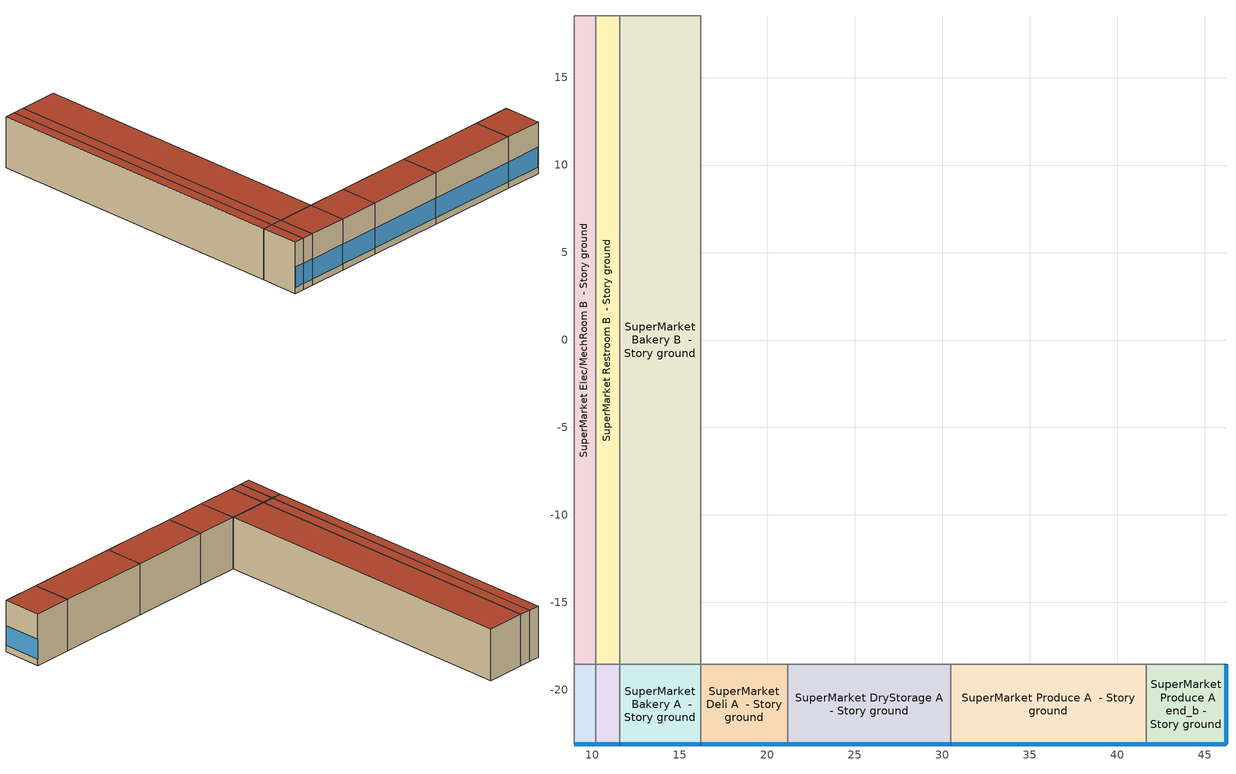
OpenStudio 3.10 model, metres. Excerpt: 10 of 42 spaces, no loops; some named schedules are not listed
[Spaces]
SuperMarket Elec/MechRoom A  - Story ground
 floor ground (Foundation F 1.26W/m*K Perim 1.23m Area 5.62m2): 8.96,-23.11 8.96,-18.54 10.19,-18.54 10.19,-23.11 z0
 wall outside (SuperMarket Elec/MechRoom A  - Story ground Wall 3 c tbd): 8.96,-23.11 10.19,-23.11 z0:6.1
 wall to SuperMarket Corridor A  - Story ground: 8.96,-18.54 8.96,-23.11 z0:6.1
 wall to SuperMarket Elec/MechRoom B  - Story ground: 10.19,-18.54 8.96,-18.54 z0:6.1
 wall to SuperMarket Restroom A  - Story ground: 10.19,-23.11 10.19,-18.54 z0:6.1
 window (Window U-0.91 SHGC 0.53): 8.98,-23.11 10.16,-23.11 z0.76:3.18
 roof outside (SuperMarket Elec/MechRoom A  - Story ground RoofCeiling 1 c tbd): 10.19,-23.11 10.19,-18.54 8.96,-18.54 8.96,-23.11 z6.1
SuperMarket Elec/MechRoom B  - Story ground
 floor ground (Foundation F 1.26W/m*K Perim 0.0m Area 45.59m2): 8.96,-18.54 8.96,18.54 10.19,18.54 10.19,-18.54 z0
 wall to SuperMarket Corridor B  - Story ground: 8.96,18.54 8.96,-18.54 z0:6.1
 wall to SuperMarket Elec/MechRoom C  - Story ground: 10.19,18.54 8.96,18.54 z0:6.1
 wall to SuperMarket Restroom B  - Story ground: 10.19,-18.54 10.19,18.54 z0:6.1
 roof outside: 10.19,-18.54 10.19,18.54 8.96,18.54 8.96,-18.54 z6.1
SuperMarket Restroom A  - Story ground
 floor ground (Foundation F 1.26W/m*K Perim 1.39m Area 6.34m2): 10.19,-23.11 10.19,-18.54 11.57,-18.54 11.57,-23.11 z0
 wall outside (SuperMarket Restroom A  - Story ground Wall 3 c tbd): 10.19,-23.11 11.57,-23.11 z0:6.1
 wall to SuperMarket Restroom B  - Story ground: 11.57,-18.54 10.19,-18.54 z0:6.1
 wall to SuperMarket Bakery A  - Story ground: 11.57,-23.11 11.57,-18.54 z0:6.1
 window (Window U-0.91 SHGC 0.53): 10.21,-23.11 11.55,-23.11 z0.76:3.17
 roof outside (SuperMarket Restroom A  - Story ground RoofCeiling 1 c tbd): 11.57,-23.11 11.57,-18.54 10.19,-18.54 10.19,-23.11 z6.1
SuperMarket Restroom B  - Story ground
 floor ground (Foundation F 1.26W/m*K Perim 0.0m Area 51.42m2): 10.19,-18.54 10.19,18.54 11.57,18.54 11.57,-18.54 z0
 wall to SuperMarket Restroom C  - Story ground: 11.57,18.54 10.19,18.54 z0:6.1
 wall to SuperMarket Bakery B  - Story ground: 11.57,-18.54 11.57,18.54 z0:6.1
 roof outside: 11.57,-18.54 11.57,18.54 10.19,18.54 10.19,-18.54 z6.1
SuperMarket Bakery A  - Story ground
 floor ground (Foundation F 1.26W/m*K Perim 4.62m Area 21.13m2): 11.57,-23.11 11.57,-18.54 16.2,-18.54 16.2,-23.11 z0
 wall outside (SuperMarket Bakery A  - Story ground Wall 3 c tbd): 11.57,-23.11 16.2,-23.11 z0:6.1
 wall to SuperMarket Bakery B  - Story ground: 16.2,-18.54 11.57,-18.54 z0:6.1
 wall to SuperMarket Deli A  - Story ground: 16.2,-23.11 16.2,-18.54 z0:6.1
 window (Window U-0.91 SHGC 0.53): 11.6,-23.11 16.17,-23.11 z0.76:3.1
 roof outside (SuperMarket Bakery A  - Story ground RoofCeiling 1 c tbd): 16.2,-23.11 16.2,-18.54 11.57,-18.54 11.57,-23.11 z6.1
SuperMarket Bakery B  - Story ground
 floor ground (Foundation F 1.26W/m*K Perim 0.0m Area 171.41m2): 11.57,-18.54 11.57,18.54 16.2,18.54 16.2,-18.54 z0
 wall to SuperMarket Bakery C  - Story ground: 16.2,18.54 11.57,18.54 z0:6.1
 wall to SuperMarket Deli B  - Story ground: 16.2,-18.54 16.2,18.54 z0:6.1
 roof outside: 16.2,-18.54 16.2,18.54 11.57,18.54 11.57,-18.54 z6.1
SuperMarket Deli A  - Story ground
 floor ground (Foundation F 1.26W/m*K Perim 4.96m Area 22.7m2): 16.2,-23.11 16.2,-18.54 21.16,-18.54 21.16,-23.11 z0
 wall outside (SuperMarket Deli A  - Story ground Wall 3 c tbd): 16.2,-23.11 21.16,-23.11 z0:6.1
 wall to SuperMarket Deli B  - Story ground: 21.16,-18.54 16.2,-18.54 z0:6.1
 wall to SuperMarket DryStorage A  - Story ground: 21.16,-23.11 21.16,-18.54 z0:6.1
 window (Window U-0.91 SHGC 0.53): 16.22,-23.11 21.14,-23.11 z0.76:3.1
 roof outside (SuperMarket Deli A  - Story ground RoofCeiling 1 c tbd): 21.16,-23.11 21.16,-18.54 16.2,-18.54 16.2,-23.11 z6.1
SuperMarket DryStorage A  - Story ground
 floor ground (Foundation F 1.26W/m*K Perim 9.34m Area 42.69m2): 21.16,-23.11 21.16,-18.54 30.5,-18.54 30.5,-23.11 z0
 wall outside (SuperMarket DryStorage A  - Story ground Wall 2 c tbd): 21.16,-23.11 30.5,-23.11 z0:6.1
 wall to SuperMarket DryStorage B  - Story ground: 30.5,-18.54 21.16,-18.54 z0:6.1
 wall to SuperMarket Produce A  - Story ground: 30.5,-23.11 30.5,-18.54 z0:6.1
 window (Window U-0.91 SHGC 0.53): 21.19,-23.11 30.47,-23.11 z0.76:3.09
 roof outside (SuperMarket DryStorage A  - Story ground RoofCeiling 1 c tbd): 30.5,-23.11 30.5,-18.54 21.16,-18.54 21.16,-23.11 z6.1
SuperMarket Produce A  - Story ground
 floor ground (Foundation F 1.26W/m*K Perim 11.15m Area 51.0m2): 30.5,-23.11 30.5,-18.54 41.65,-18.54 41.65,-23.11 z0
 wall outside (SuperMarket Produce A  - Story ground Wall 3 c tbd): 30.5,-23.11 41.65,-23.11 z0:6.1
 wall to SuperMarket Produce B  - Story ground: 41.65,-18.54 30.5,-18.54 z0:6.1
 wall to SuperMarket Produce A end_b - Story ground: 41.65,-23.11 41.65,-18.54 z0:6.1
 window (Window U-0.91 SHGC 0.53): 30.52,-23.11 41.63,-23.11 z0.76:3.09
 roof outside (SuperMarket Produce A  - Story ground RoofCeiling 1 c tbd): 41.65,-23.11 41.65,-18.54 30.5,-18.54 30.5,-23.11 z6.1
SuperMarket Produce A end_b - Story ground
 floor ground (Foundation F 1.26W/m*K Perim 9.14m Area 20.9m2): 41.65,-23.11 41.65,-18.54 46.23,-18.54 46.23,-23.11 z0
 wall outside (SuperMarket Produce A end_b - Story ground Wall 4 c tbd): 46.23,-23.11 46.23,-18.54 z0:6.1
 wall outside (SuperMarket Produce A end_b - Story ground Wall 3 c tbd): 41.65,-23.11 46.23,-23.11 z0:6.1
 wall to SuperMarket Produce B end_b - Story ground: 46.23,-18.54 41.65,-18.54 z0:6.1
 window (Window U-0.91 SHGC 0.53): 41.68,-23.11 46.2,-23.11 / 46.23,-23.09 46.23,-18.57 z0.76:3.1
 roof outside (SuperMarket Produce A end_b - Story ground RoofCeiling 1 c tbd): 46.23,-23.11 46.23,-18.54 41.65,-18.54 41.65,-23.11 z6.1
[Building]
ComStock DOE Ref Pre-1980|SuperMarket: North Axis {deg}=45; Default Construction Set=ComStock DOE Ref Pre-1980 - SpMarket - ASHRAE 169-2013-6A; Default Schedule Set=Building Default Schedule Set; Standards Building Type=SuperMarket
[Site]
Binghamton Broome C_NY_USA: Latitude {deg}=42.21; Longitude {deg}=-75.98; Time Zone {hr}=-5; Elevation {m}=499
[Site:WaterMainsTemperature]
Calculation Method=Correlation; Annual Average Outdoor Air Temperature {C}=8.00583; Maximum Difference In Monthly Average Outdoor Air Temperatures {deltaC}=26.96
[SizingPeriod:DesignDay] Barometric Pressure {Pa}=95472; Rain Indicator=No; Snow Indicator=No; Day of Month=21; Daylight Saving Time Indicator=No; Humidity Condition Type=Wetbulb; Dry-Bulb Temperature Range Modifier Type=DefaultMultipliers
Name | Maximum Dry-Bulb Temperature {C} | Daily Dry-Bulb Temperature Range {deltaC} | Wind Speed {m/s} | Wind Direction {deg} | Month | Day Type | Wetbulb or DewPoint at Maximum Dry-Bulb {C} | Solar Model Indicator | ASHRAE Clear Sky Optical Depth for Beam Irradiance | ASHRAE Clear Sky Optical Depth for Diffuse Irradiance | Sky Clearness
Binghamton Broome C Ann Clg .4% Condns DB=>MWB 1 | 29.7 | 9.5 | 4.5 | 240 | 7 | SummerDesignDay | 21.1 | ASHRAETau | 0.416 | 2.168
Binghamton Broome C Ann Clg .4% Condns WB=>MDB 1 | 27.1 | 9.5 | 4.5 | 240 | 7 | SummerDesignDay | 22.6 | ASHRAETau | 0.416 | 2.168
Binghamton Broome C Ann Htg 99.6% Condns DB 1 | -17.9 | 0 | 4.4 | 330 | 1 | WinterDesignDay | -17.9 | ASHRAEClearSky |  |  | 0
Binghamton Broome C August .4% Condns DB=>MCWB 1 | 31.4 | 9.4 | 4.5 | 240 | 8 | SummerDesignDay | 21.7 | ASHRAETau | 0.403 | 2.234
[ClimateZones]
Climate Zone Institution Name 1=ASHRAE; Climate Zone Document Name 1=ANSI/ASHRAE Standard 169; Climate Zone Document Year 1=2006; Climate Zone Value 1=ASHRAE 169-2013-6A
[Site:GroundTemperature:FCfactorMethod]
January Ground Temperature {C}=8.84; February Ground Temperature {C}=0.44; March Ground Temperature {C}=-1.2; April Ground Temperature {C}=-5.8; May Ground Temperature {C}=-0.7; June Ground Temperature {C}=-1.89; July Ground Temperature {C}=3.43; August Ground Temperature {C}=16.25; September Ground Temperature {C}=17.81; October Ground Temperature {C}=21.16; November Ground Temperature {C}=20.73; December Ground Temperature {C}=17
[Construction:FfactorGroundFloor] F-Factor {W/m-K}=1.26344
Name | Area {m2} | PerimeterExposed {m}
Foundation F 1.26W/m*K Perim 9.14m Area 20.9m2 | 20.9032 | 9.144
Foundation F 1.26W/m*K Perim 11.15m Area 51.0m2 | 50.9952 | 11.1538
Foundation F 1.26W/m*K Perim 9.34m Area 42.69m2 | 42.691 | 9.33749
Foundation F 1.26W/m*K Perim 4.96m Area 22.7m2 | 22.6981 | 4.96459
Foundation F 1.26W/m*K Perim 4.62m Area 21.13m2 | 21.1342 | 4.62252
Foundation F 1.26W/m*K Perim 0.0m Area 51.42m2 | 51.4226 | 0
Foundation F 1.26W/m*K Perim 1.39m Area 6.34m2 | 6.34025 | 1.38676
Foundation F 1.26W/m*K Perim 0.0m Area 45.59m2 | 45.5947 | 0
Foundation F 1.26W/m*K Perim 1.23m Area 5.62m2 | 5.62169 | 1.22959
Foundation F 1.26W/m*K Perim 0.0m Area 171.41m2 | 171.409 | 0
[DefaultConstructionSet]
ComStock DOE Ref Pre-1980 - SpMarket - ASHRAE 169-2013-6A: Default Exterior Surface Constructions=Default Surface Constructions 1; Default Interior Surface Constructions=Default Surface Constructions 2; Default Ground Contact Surface Constructions=Default Surface Constructions 3; Default Exterior SubSurface Constructions=Default Sub Surface Constructions 1; Default Interior SubSurface Constructions=Default Sub Surface Constructions 2; Interior Partition Construction=Typical Interior Partition
[DefaultSurfaceConstructions]
Name | Floor Construction | Wall Construction | Roof Ceiling Construction
Default Surface Constructions 1 | Typical Insulated Exterior Mass Floor | Typical Insulated Steel Framed Exterior Wall R-6.9 | Typical IEAD Roof R-16.67
Default Surface Constructions 2 | Typical Interior Floor | Typical Interior Wall | Typical Interior Ceiling
Default Surface Constructions 3 | Typical Insulated Carpeted 6in Slab Floor | Typical Insulated Basement Mass Wall
[Construction]
Typical Insulated Exterior Mass Floor: 4 in. Normalweight Concrete Floor, Typical Carpet Pad
Typical IEAD Roof R-16.67: Roof Membrane, Typical Insulation R-15.55, Metal Roof Surface
Typical Interior Floor: 100mm Normalweight concrete floor, CP02 CARPET PAD
Typical Interior Wall: G01 13mm gypsum board, G01 13mm gypsum board
Typical Interior Ceiling: CP02 CARPET PAD, 100mm Normalweight concrete floor
Typical Insulated Carpeted 6in Slab Floor: 6 in. Normalweight Concrete Floor, Typical Carpet Pad
Typical Insulated Basement Mass Wall: 8 in. Concrete Block Basement Wall
U 0.62 SHGC 0.41 Simple Glazing: U 0.62 SHGC 0.41 Simple Glazing
Typical Insulated Metal Door: F08 Metal surface, Typical Insulation R-4.72
U 0.88 SHGC 0.16 Sgl Ref-A-L Clr 6mm: REF A CLEAR LO 6MM
Typical Overhead Door: Typical Insulation R-4.72
Typical Interior Window: Clear 3mm
Typical Interior Door; Typical Interior Partition: G05 25mm wood
Typical Insulated Steel Framed Exterior Wall R-6.9: 25mm Stucco, 5/8 in. Gypsum Board, Typical Insulation R-4.72, 5/8 in. Gypsum Board
InteriorFurnishings: Std Wood 6inch
Window U-0.91 SHGC 0.53: Simple Glazing Single - No LowE - Tinted/Reflective - Wood
SuperMarket Bakery A  - Story ground RoofCeiling 1 c tbd: Roof Membrane, SuperMarket Bakery A  - Story ground RoofCeiling 1 m tbd, Metal Roof Surface
SuperMarket Bakery A  - Story ground Wall 3 c tbd: 25mm Stucco, 5/8 in. Gypsum Board, SuperMarket Bakery A  - Story ground Wall 3 m tbd, 5/8 in. Gypsum Board
SuperMarket Deli A  - Story ground RoofCeiling 1 c tbd: Roof Membrane, SuperMarket Deli A  - Story ground RoofCeiling 1 m tbd, Metal Roof Surface
SuperMarket Deli A  - Story ground Wall 3 c tbd: 25mm Stucco, 5/8 in. Gypsum Board, SuperMarket Deli A  - Story ground Wall 3 m tbd, 5/8 in. Gypsum Board
SuperMarket DryStorage A  - Story ground RoofCeiling 1 c tbd: Roof Membrane, SuperMarket DryStorage A  - Story ground RoofCeiling 1 m tbd, Metal Roof Surface
SuperMarket DryStorage A  - Story ground Wall 2 c tbd: 25mm Stucco, 5/8 in. Gypsum Board, SuperMarket DryStorage A  - Story ground Wall 2 m tbd, 5/8 in. Gypsum Board
SuperMarket Elec/MechRoom A  - Story ground RoofCeiling 1 c tbd: Roof Membrane, SuperMarket Elec/MechRoom A  - Story ground RoofCeiling 1 m tbd, Metal Roof Surface
SuperMarket Elec/MechRoom A  - Story ground Wall 3 c tbd: 25mm Stucco, 5/8 in. Gypsum Board, SuperMarket Elec/MechRoom A  - Story ground Wall 3 m tbd, 5/8 in. Gypsum Board
SuperMarket Produce A  - Story ground RoofCeiling 1 c tbd: Roof Membrane, SuperMarket Produce A  - Story ground RoofCeiling 1 m tbd, Metal Roof Surface
SuperMarket Produce A  - Story ground Wall 3 c tbd: 25mm Stucco, 5/8 in. Gypsum Board, SuperMarket Produce A  - Story ground Wall 3 m tbd, 5/8 in. Gypsum Board
SuperMarket Produce A end_b - Story ground RoofCeiling 1 c tbd: Roof Membrane, SuperMarket Produce A end_b - Story ground RoofCeiling 1 m tbd, Metal Roof Surface
SuperMarket Produce A end_b - Story ground Wall 3 c tbd: 25mm Stucco, 5/8 in. Gypsum Board, SuperMarket Produce A end_b - Story ground Wall 3 m tbd, 5/8 in. Gypsum Board
SuperMarket Produce A end_b - Story ground Wall 4 c tbd: 25mm Stucco, 5/8 in. Gypsum Board, SuperMarket Produce A end_b - Story ground Wall 4 m tbd, 5/8 in. Gypsum Board
SuperMarket Restroom A  - Story ground RoofCeiling 1 c tbd: Roof Membrane, SuperMarket Restroom A  - Story ground RoofCeiling 1 m tbd, Metal Roof Surface
SuperMarket Restroom A  - Story ground Wall 3 c tbd: 25mm Stucco, 5/8 in. Gypsum Board, SuperMarket Restroom A  - Story ground Wall 3 m tbd, 5/8 in. Gypsum Board
[Material] Thermal Absorptance=0.9
Name | Roughness | Thickness {m} | Conductivity {W/m-K} | Density {kg/m3} | Specific Heat {J/kg-K} | Solar Absorptance | Visible Absorptance
4 in. Normalweight Concrete Floor | MediumRough | 0.1016 | 2.31 | 2322 | 832 | 0.7 | 0.7
Roof Membrane | VeryRough | 0.0095 | 0.16 | 1121.29 | 1460 | 0.7 | 0.7
Metal Roof Surface; F08 Metal surface | Smooth | 0.0008 | 45.28 | 7824 | 500 | 0.7 | 0.7
100mm Normalweight concrete floor | MediumRough | 0.1016 | 2.31045 | 2322 | 832.557 | 0.7 | 0.7
G01 13mm gypsum board | Smooth | 0.0127 | 0.160031 | 800.001 | 1090.73 | 0.7 | 0.5
6 in. Normalweight Concrete Floor | MediumRough | 0.1524 | 2.31 | 2322 | 832 | 0.7 | 0.7
8 in. Concrete Block Basement Wall | MediumRough | 0.2032 | 1.326 | 1842 | 912 | 0.7 | 0.7
G05 25mm wood | MediumSmooth | 0.0254 | 0.15 | 608 | 1630 | 0.5 | 0.5
25mm Stucco | Smooth | 0.0254 | 0.72 | 1856 | 840 | 0.7 | 0.7
5/8 in. Gypsum Board | MediumSmooth | 0.0159 | 0.16 | 800 | 1090 | 0.7 | 0.7
Std Wood 6inch | MediumSmooth | 0.15 | 0.12 | 540 | 1210 | 0.7 | 0.7
[Material:NoMass] Roughness=Smooth; Thermal Absorptance=0.9; Solar Absorptance=0.7
Name | Thermal Resistance {m2-K/W} | Visible Absorptance
Typical Carpet Pad; CP02 CARPET PAD | 0.21648 | 0.8
Typical Insulation R-15.55 | 2.73841 | 0.7
Typical Insulation R-4.72 | 0.830832 | 0.7
SuperMarket Bakery A  - Story ground RoofCeiling 1 m tbd; SuperMarket Deli A  - Story ground RoofCeiling 1 m tbd; SuperMarket DryStorage A  - Story ground RoofCeiling 1 m tbd; SuperMarket Elec/MechRoom A  - Story ground RoofCeiling 1 m tbd; SuperMarket Produce A  - Story ground RoofCeiling 1 m tbd; SuperMarket Restroom A  - Story ground RoofCeiling 1 m tbd | 2.22677 | 0.7
SuperMarket Bakery A  - Story ground Wall 3 m tbd | 0.611956 | 0.7
SuperMarket Deli A  - Story ground Wall 3 m tbd | 0.615429 | 0.7
SuperMarket DryStorage A  - Story ground Wall 2 m tbd | 0.638227 | 0.7
SuperMarket Elec/MechRoom A  - Story ground Wall 3 m tbd | 0.496096 | 0.7
SuperMarket Produce A  - Story ground Wall 3 m tbd | 0.642602 | 0.7
SuperMarket Produce A end_b - Story ground RoofCeiling 1 m tbd | 1.87623 | 0.7
SuperMarket Produce A end_b - Story ground Wall 3 m tbd; SuperMarket Produce A end_b - Story ground Wall 4 m tbd | 0.611401 | 0.7
SuperMarket Restroom A  - Story ground Wall 3 m tbd | 0.511454 | 0.7
[DefaultSubSurfaceConstructions]
Name | Fixed Window Construction | Operable Window Construction | Door Construction | Glass Door Construction | Overhead Door Construction | Tubular Daylight Dome Construction | Tubular Daylight Diffuser Construction
Default Sub Surface Constructions 1 | U 0.62 SHGC 0.41 Simple Glazing | U 0.62 SHGC 0.41 Simple Glazing | Typical Insulated Metal Door | U 0.88 SHGC 0.16 Sgl Ref-A-L Clr 6mm | Typical Overhead Door | Typical Interior Window | Typical Interior Window
Default Sub Surface Constructions 2 | Typical Interior Window | Typical Interior Window | Typical Interior Door
[WindowMaterial:SimpleGlazingSystem]
Name | U-Factor {W/m2-K} | Solar Heat Gain Coefficient | Visible Transmittance
U 0.62 SHGC 0.41 Simple Glazing | 3.52052 | 0.41 | 0.81
Simple Glazing Single - No LowE - Tinted/Reflective - Wood | 5.16722 | 0.525 | 0.436
[WindowMaterial:Glazing] Optical Data Type=SpectralAverage; Infrared Transmittance at Normal Incidence=0; Front Side Infrared Hemispherical Emissivity=0.84; Conductivity {W/m-K}=0.9; Dirt Correction Factor for Solar and Visible Transmittance=1; Solar Diffusing=No
Name | Thickness {m} | Solar Transmittance at Normal Incidence | Front Side Solar Reflectance at Normal Incidence | Back Side Solar Reflectance at Normal Incidence | Visible Transmittance at Normal Incidence | Front Side Visible Reflectance at Normal Incidence | Back Side Visible Reflectance at Normal Incidence | Back Side Infrared Hemispherical Emissivity
REF A CLEAR LO 6MM | 0.006 | 0.066 | 0.341 | 0.493 | 0.08 | 0.41 | 0.37 | 0.4
Clear 3mm | 0.003 | 0.837 | 0.075 | 0.075 | 0.898 | 0.081 | 0.081 | 0.84
[SpaceType] Standards Building Type=SuperMarket
Name | Default Schedule Set | Design Specification Outdoor Air Object | Standards Space Type
SuperMarket Elec/MechRoom - ComStock DOE Ref Pre-1980 | SuperMarket Elec/MechRoom Schedule Set | SuperMarket Elec/MechRoom Ventilation | Elec/MechRoom
SuperMarket Restroom - ComStock DOE Ref Pre-1980 | SuperMarket Restroom Schedule Set | SuperMarket Restroom Ventilation | Restroom
SuperMarket Bakery - ComStock DOE Ref Pre-1980 | SuperMarket Bakery Schedule Set | SuperMarket Bakery Ventilation | Bakery
SuperMarket Deli - ComStock DOE Ref Pre-1980 | SuperMarket Deli Schedule Set | SuperMarket Deli Ventilation | Deli
SuperMarket DryStorage - ComStock DOE Ref Pre-1980 | SuperMarket DryStorage Schedule Set | SuperMarket DryStorage Ventilation | DryStorage
SuperMarket Produce - ComStock DOE Ref Pre-1980 | SuperMarket Produce Schedule Set | SuperMarket Produce Ventilation | Produce
[BuildingStory]
Story ground: Nominal Z Coordinate {m}=0; Nominal Floor to Floor Height {m}=6.096
[Space] Building Story=Story ground
Name | Space Type | Thermal Zone
SuperMarket Elec/MechRoom A  - Story ground | SuperMarket Elec/MechRoom - ComStock DOE Ref Pre-1980 | Zone SuperMarket Elec/MechRoom A  - Story ground
SuperMarket Elec/MechRoom B  - Story ground | SuperMarket Elec/MechRoom - ComStock DOE Ref Pre-1980 | Zone SuperMarket Elec/MechRoom B  - Story ground
SuperMarket Restroom A  - Story ground | SuperMarket Restroom - ComStock DOE Ref Pre-1980 | Zone SuperMarket Restroom A  - Story ground
SuperMarket Restroom B  - Story ground | SuperMarket Restroom - ComStock DOE Ref Pre-1980 | Zone SuperMarket Restroom B  - Story ground
SuperMarket Bakery A  - Story ground | SuperMarket Bakery - ComStock DOE Ref Pre-1980 | Zone SuperMarket Bakery A  - Story ground
SuperMarket Bakery B  - Story ground | SuperMarket Bakery - ComStock DOE Ref Pre-1980 | Zone SuperMarket Bakery B  - Story ground
SuperMarket Deli A  - Story ground | SuperMarket Deli - ComStock DOE Ref Pre-1980 | Zone SuperMarket Deli A  - Story ground
SuperMarket DryStorage A  - Story ground | SuperMarket DryStorage - ComStock DOE Ref Pre-1980 | Zone SuperMarket DryStorage A  - Story ground
SuperMarket Produce A  - Story ground | SuperMarket Produce - ComStock DOE Ref Pre-1980 | Zone SuperMarket Produce A  - Story ground
SuperMarket Produce A end_b - Story ground | SuperMarket Produce - ComStock DOE Ref Pre-1980 | Zone SuperMarket Produce A end_b - Story ground
[ThermalZone] Multiplier=1; Use Ideal Air Loads=No
Name | Thermostat
Zone SuperMarket Elec/MechRoom A  - Story ground | SuperMarket Elec/MechRoom - ComStock DOE Ref Pre-1980 Thermostat
Zone SuperMarket Elec/MechRoom B  - Story ground | SuperMarket Elec/MechRoom - ComStock DOE Ref Pre-1980 Thermostat 1
Zone SuperMarket Restroom A  - Story ground | SuperMarket Restroom - ComStock DOE Ref Pre-1980 Thermostat
Zone SuperMarket Restroom B  - Story ground | SuperMarket Restroom - ComStock DOE Ref Pre-1980 Thermostat 1
Zone SuperMarket Bakery A  - Story ground | SuperMarket Bakery - ComStock DOE Ref Pre-1980 Thermostat
Zone SuperMarket Bakery B  - Story ground | SuperMarket Bakery - ComStock DOE Ref Pre-1980 Thermostat 1
Zone SuperMarket Deli A  - Story ground | SuperMarket Deli - ComStock DOE Ref Pre-1980 Thermostat
Zone SuperMarket DryStorage A  - Story ground | SuperMarket DryStorage - ComStock DOE Ref Pre-1980 Thermostat
Zone SuperMarket Produce A  - Story ground | SuperMarket Produce - ComStock DOE Ref Pre-1980 Thermostat
Zone SuperMarket Produce A end_b - Story ground | SuperMarket Produce - ComStock DOE Ref Pre-1980 Thermostat 1
[People:Definition] Number of People Calculation Method=People/Area; Fraction Radiant=0.3
Name | People per Space Floor Area {person/m2}
SuperMarket Bakery People Definition; SuperMarket Deli People Definition; SuperMarket Produce People Definition; SuperMarket Restroom People Definition | 0.0861113
SuperMarket DryStorage People Definition | 0.0359515
[People] Work Efficiency Schedule=Work Efficiency Schedule; Clothing Insulation Schedule=Clothing Schedule; Air Velocity Schedule=Air Velocity Schedule; Multiplier=1
Name | People Definition | Space or SpaceType
SuperMarket Bakery People | SuperMarket Bakery People Definition | SuperMarket Bakery - ComStock DOE Ref Pre-1980
SuperMarket Deli People | SuperMarket Deli People Definition | SuperMarket Deli - ComStock DOE Ref Pre-1980
SuperMarket DryStorage People | SuperMarket DryStorage People Definition | SuperMarket DryStorage - ComStock DOE Ref Pre-1980
SuperMarket Produce People | SuperMarket Produce People Definition | SuperMarket Produce - ComStock DOE Ref Pre-1980
SuperMarket Restroom People | SuperMarket Restroom People Definition | SuperMarket Restroom - ComStock DOE Ref Pre-1980
[Lights:Definition] Design Level Calculation Method=Watts/Area; Fraction Visible=0.2; Return Air Fraction=0
Name | Watts per Space Floor Area {W/m2} | Fraction Radiant
SuperMarket Produce - ComStock DOE Ref Pre-1980 General Lights Definition; SuperMarket Bakery - ComStock DOE Ref Pre-1980 General Lights Definition; SuperMarket Deli - ComStock DOE Ref Pre-1980 General Lights Definition | 5.73211 | 0.31
SuperMarket Produce - ComStock DOE Ref Pre-1980 Task Lights Definition; SuperMarket Bakery - ComStock DOE Ref Pre-1980 Task Lights Definition; SuperMarket Deli - ComStock DOE Ref Pre-1980 Task Lights Definition | 3.42471 | 0.125
SuperMarket Restroom - ComStock DOE Ref Pre-1980 General Lights Definition | 3.33071 | 0.31
SuperMarket Restroom - ComStock DOE Ref Pre-1980 Wall Wash Lights Definition | 2.07725 | 0.125
SuperMarket DryStorage - ComStock DOE Ref Pre-1980 General Lights Definition | 2.06273 | 0.31
SuperMarket Elec/MechRoom - ComStock DOE Ref Pre-1980 General Lights Definition | 3.92888 | 0.31
SuperMarket Elec/MechRoom - ComStock DOE Ref Pre-1980 Task Lights Definition | 3.02684 | 0.125
[ElectricEquipment:Definition] Design Level Calculation Method=Watts/Area; Fraction Latent=0; Fraction Radiant=0.5; Fraction Lost=0
Name | Watts per Space Floor Area {W/m2}
SuperMarket Bakery Elec Equip Definition; SuperMarket Deli Elec Equip Definition | 78.5922
SuperMarket DryStorage Elec Equip Definition | 11.7888
SuperMarket Produce Elec Equip Definition | 0.785922
[ElectricEquipment] Schedule=SuperMarket BLDG_EQUIP_EndUseData BPR Adjusted
Name | Electric Equipment Definition | Space or SpaceType
SuperMarket Bakery Elec Equip | SuperMarket Bakery Elec Equip Definition | SuperMarket Bakery - ComStock DOE Ref Pre-1980
SuperMarket Deli Elec Equip | SuperMarket Deli Elec Equip Definition | SuperMarket Deli - ComStock DOE Ref Pre-1980
SuperMarket DryStorage Elec Equip | SuperMarket DryStorage Elec Equip Definition | SuperMarket DryStorage - ComStock DOE Ref Pre-1980
SuperMarket Produce Elec Equip | SuperMarket Produce Elec Equip Definition | SuperMarket Produce - ComStock DOE Ref Pre-1980
[GasEquipment:Definition] Design Level Calculation Method=Watts/Area; Watts per Space Floor Area {W/m2}=26.9087; Fraction Latent=0.1; Fraction Radiant=0.2; Fraction Lost=0.7
SuperMarket Bakery Gas Equip Definition; SuperMarket Deli Gas Equip Definition
[GasEquipment]
Name | Gas Equipment Definition | Space or SpaceType
SuperMarket Bakery Gas Equip | SuperMarket Bakery Gas Equip Definition | SuperMarket Bakery - ComStock DOE Ref Pre-1980
SuperMarket Deli Gas Equip | SuperMarket Deli Gas Equip Definition | SuperMarket Deli - ComStock DOE Ref Pre-1980
[DesignSpecification:OutdoorAir]
Name | Outdoor Air Method | Outdoor Air Flow per Floor Area {m3/s-m2} | Outdoor Air Flow per Person {m3/s-person} | Outdoor Air Flow Air Changes per Hour {1/hr}
SuperMarket Bakery Ventilation; SuperMarket Deli Ventilation | Sum | 0.0023876
SuperMarket DryStorage Ventilation | Sum | 0.000762
SuperMarket Elec/MechRoom Ventilation |  | 0 | 0 | 0
SuperMarket Produce Ventilation | Sum | 0.001524
SuperMarket Restroom Ventilation | Sum | 0.0052832
[DefaultScheduleSet]
Name | Number of People Schedule | People Activity Level Schedule | Lighting Schedule | Electric Equipment Schedule | Gas Equipment Schedule | Hours of Operation Schedule
SuperMarket Bakery Schedule Set; SuperMarket Deli Schedule Set | SuperMarket Bldg Occ | SuperMarket Activity | SuperMarket Bldg Light | SuperMarket BLDG_EQUIP_EndUseData | SuperMarket Gas Equip New
SuperMarket DryStorage Schedule Set; SuperMarket Elec/MechRoom Schedule Set; SuperMarket Produce Schedule Set; SuperMarket Restroom Schedule Set | SuperMarket Bldg Occ | SuperMarket Activity | SuperMarket Bldg Light | SuperMarket BLDG_EQUIP_EndUseData
Building Default Schedule Set |  |  |  |  |  | Building Hours of Operation NonResidential
[Exterior:Lights:Definition]
Name | Design Level {W}
Parking Areas and Drives 0.04 W/ft^2 Def (W/ft^2) | 0.041
Building Facades 0.15 W/ft^2 Def (W/ft^2) | 0.15
Main Entries 30.0 W/ft Def (W/ft) | 30
Other Doors 20.0 W/ft Def (W/ft) | 20
[Exterior:Lights] Control Option=AstronomicalClock
Name | Exterior Lights Definition | Schedule | Multiplier
Parking Areas and Drives 0.04 W/ft^2 | Parking Areas and Drives 0.04 W/ft^2 Def (W/ft^2) | Always On Discrete | 65208.3
Building Facades 0.15 W/ft^2 | Building Facades 0.15 W/ft^2 Def (W/ft^2) | Schedule Ruleset 1 | 18198.9
Main Entries 30.0 W/ft | Main Entries 30.0 W/ft Def (W/ft) | Always On Discrete | 36.8
Other Doors 20.0 W/ft | Other Doors 20.0 W/ft Def (W/ft) | Always On Discrete | 53.912
[ThermostatSetpoint:DualSetpoint]
Name | Heating Setpoint Temperature Schedule | Cooling Setpoint Temperature Schedule
SuperMarket Bakery - ComStock DOE Ref Pre-1980 Thermostat; SuperMarket Bakery - ComStock DOE Ref Pre-1980 Thermostat 1; SuperMarket Deli - ComStock DOE Ref Pre-1980 Thermostat; SuperMarket DryStorage - ComStock DOE Ref Pre-1980 Thermostat; SuperMarket Produce - ComStock DOE Ref Pre-1980 Thermostat; SuperMarket Produce - ComStock DOE Ref Pre-1980 Thermostat 1; SuperMarket Restroom - ComStock DOE Ref Pre-1980 Thermostat; SuperMarket Restroom - ComStock DOE Ref Pre-1980 Thermostat 1 | SuperMarket HtgSetp_Enduse | SuperMarket ClgSetp_Enduse
SuperMarket Elec/MechRoom - ComStock DOE Ref Pre-1980 Thermostat; SuperMarket Elec/MechRoom - ComStock DOE Ref Pre-1980 Thermostat 1 | SuperMarket HtgSetp | SuperMarket ClgSetp
[InternalMass:Definition]
Internal Mass Definition 1: Construction=InteriorFurnishings; Design Level Calculation Method=SurfaceArea/Area; Surface Area per Space Floor Area=2
[InternalMass] Internal Mass Definition=Internal Mass Definition 1; Multiplier=1
Name | Space or SpaceType
SuperMarket Produce A  - Story ground Mass | SuperMarket Produce A  - Story ground
SuperMarket DryStorage A  - Story ground Mass | SuperMarket DryStorage A  - Story ground
SuperMarket Deli A  - Story ground Mass | SuperMarket Deli A  - Story ground
SuperMarket Bakery A  - Story ground Mass | SuperMarket Bakery A  - Story ground
SuperMarket Restroom B  - Story ground Mass | SuperMarket Restroom B  - Story ground
SuperMarket Restroom A  - Story ground Mass | SuperMarket Restroom A  - Story ground
SuperMarket Elec/MechRoom B  - Story ground Mass | SuperMarket Elec/MechRoom B  - Story ground
SuperMarket Elec/MechRoom A  - Story ground Mass | SuperMarket Elec/MechRoom A  - Story ground
SuperMarket Produce A end_b - Story ground Mass | SuperMarket Produce A end_b - Story ground
SuperMarket Bakery B  - Story ground Mass | SuperMarket Bakery B  - Story ground
[Lights] Schedule=SuperMarket Bldg Light BPR Adjusted; Fraction Replaceable=1
Name | Lights Definition | Space or SpaceType
SuperMarket Produce - ComStock DOE Ref Pre-1980 General Lighting | SuperMarket Produce - ComStock DOE Ref Pre-1980 General Lights Definition | SuperMarket Produce - ComStock DOE Ref Pre-1980
SuperMarket Produce - ComStock DOE Ref Pre-1980 Task Lighting | SuperMarket Produce - ComStock DOE Ref Pre-1980 Task Lights Definition | SuperMarket Produce - ComStock DOE Ref Pre-1980
SuperMarket Bakery - ComStock DOE Ref Pre-1980 General Lighting | SuperMarket Bakery - ComStock DOE Ref Pre-1980 General Lights Definition | SuperMarket Bakery - ComStock DOE Ref Pre-1980
SuperMarket Bakery - ComStock DOE Ref Pre-1980 Task Lighting | SuperMarket Bakery - ComStock DOE Ref Pre-1980 Task Lights Definition | SuperMarket Bakery - ComStock DOE Ref Pre-1980
SuperMarket Restroom - ComStock DOE Ref Pre-1980 General Lighting | SuperMarket Restroom - ComStock DOE Ref Pre-1980 General Lights Definition | SuperMarket Restroom - ComStock DOE Ref Pre-1980
SuperMarket Restroom - ComStock DOE Ref Pre-1980 Wall Wash Lighting | SuperMarket Restroom - ComStock DOE Ref Pre-1980 Wall Wash Lights Definition | SuperMarket Restroom - ComStock DOE Ref Pre-1980
SuperMarket DryStorage - ComStock DOE Ref Pre-1980 General Lighting | SuperMarket DryStorage - ComStock DOE Ref Pre-1980 General Lights Definition | SuperMarket DryStorage - ComStock DOE Ref Pre-1980
SuperMarket Elec/MechRoom - ComStock DOE Ref Pre-1980 General Lighting | SuperMarket Elec/MechRoom - ComStock DOE Ref Pre-1980 General Lights Definition | SuperMarket Elec/MechRoom - ComStock DOE Ref Pre-1980
SuperMarket Elec/MechRoom - ComStock DOE Ref Pre-1980 Task Lighting | SuperMarket Elec/MechRoom - ComStock DOE Ref Pre-1980 Task Lights Definition | SuperMarket Elec/MechRoom - ComStock DOE Ref Pre-1980
SuperMarket Deli - ComStock DOE Ref Pre-1980 General Lighting | SuperMarket Deli - ComStock DOE Ref Pre-1980 General Lights Definition | SuperMarket Deli - ComStock DOE Ref Pre-1980
SuperMarket Deli - ComStock DOE Ref Pre-1980 Task Lighting | SuperMarket Deli - ComStock DOE Ref Pre-1980 Task Lights Definition | SuperMarket Deli - ComStock DOE Ref Pre-1980
[SpaceInfiltration:DesignFlowRate] Design Flow Rate Calculation Method=Flow/ExteriorArea; Flow per Exterior Surface Area {m3/s-m2}=0.00165313; Velocity Term Coefficient=0; Density Basis=Outdoor
Name | Space or SpaceType | Schedule | Constant Term Coefficient | Temperature Term Coefficient | Velocity Squared Term Coefficient
SuperMarket Produce A  - Story ground HVAC On Infiltration | SuperMarket Produce A  - Story ground | Infiltration HVAC On Schedule 1 | -0.0453 | 0.0054 | 0.0317
SuperMarket Produce A  - Story ground HVAC Off Infiltration | SuperMarket Produce A  - Story ground | Infiltration HVAC Off Schedule 1 | 0 | 0.0086 | 0.0406
SuperMarket DryStorage A  - Story ground HVAC On Infiltration | SuperMarket DryStorage A  - Story ground | Infiltration HVAC On Schedule 1 | -0.0453 | 0.0054 | 0.0317
SuperMarket DryStorage A  - Story ground HVAC Off Infiltration | SuperMarket DryStorage A  - Story ground | Infiltration HVAC Off Schedule 1 | 0 | 0.0086 | 0.0406
SuperMarket Deli A  - Story ground HVAC On Infiltration | SuperMarket Deli A  - Story ground | Infiltration HVAC On Schedule 1 | -0.0453 | 0.0054 | 0.0317
SuperMarket Deli A  - Story ground HVAC Off Infiltration | SuperMarket Deli A  - Story ground | Infiltration HVAC Off Schedule 1 | 0 | 0.0086 | 0.0406
SuperMarket Bakery A  - Story ground HVAC On Infiltration | SuperMarket Bakery A  - Story ground | Infiltration HVAC On Schedule 1 | -0.0453 | 0.0054 | 0.0317
SuperMarket Bakery A  - Story ground HVAC Off Infiltration | SuperMarket Bakery A  - Story ground | Infiltration HVAC Off Schedule 1 | 0 | 0.0086 | 0.0406
SuperMarket Restroom B  - Story ground HVAC On Infiltration | SuperMarket Restroom B  - Story ground | Infiltration HVAC On Schedule 1 | -0.0453 | 0.0054 | 0.0317
SuperMarket Restroom B  - Story ground HVAC Off Infiltration | SuperMarket Restroom B  - Story ground | Infiltration HVAC Off Schedule 1 | 0 | 0.0086 | 0.0406
SuperMarket Restroom A  - Story ground HVAC On Infiltration | SuperMarket Restroom A  - Story ground | Infiltration HVAC On Schedule 1 | -0.0453 | 0.0054 | 0.0317
SuperMarket Restroom A  - Story ground HVAC Off Infiltration | SuperMarket Restroom A  - Story ground | Infiltration HVAC Off Schedule 1 | 0 | 0.0086 | 0.0406
SuperMarket Elec/MechRoom B  - Story ground HVAC On Infiltration | SuperMarket Elec/MechRoom B  - Story ground | Infiltration HVAC On Schedule 1 | -0.0453 | 0.0054 | 0.0317
SuperMarket Elec/MechRoom B  - Story ground HVAC Off Infiltration | SuperMarket Elec/MechRoom B  - Story ground | Infiltration HVAC Off Schedule 1 | 0 | 0.0086 | 0.0406
SuperMarket Elec/MechRoom A  - Story ground HVAC On Infiltration | SuperMarket Elec/MechRoom A  - Story ground | Infiltration HVAC On Schedule 1 | -0.0453 | 0.0054 | 0.0317
SuperMarket Elec/MechRoom A  - Story ground HVAC Off Infiltration | SuperMarket Elec/MechRoom A  - Story ground | Infiltration HVAC Off Schedule 1 | 0 | 0.0086 | 0.0406
SuperMarket Produce A end_b - Story ground HVAC On Infiltration | SuperMarket Produce A end_b - Story ground | Infiltration HVAC On Schedule 1 | -0.0453 | 0.0054 | 0.0317
SuperMarket Produce A end_b - Story ground HVAC Off Infiltration | SuperMarket Produce A end_b - Story ground | Infiltration HVAC Off Schedule 1 | 0 | 0.0086 | 0.0406
SuperMarket Bakery B  - Story ground HVAC On Infiltration | SuperMarket Bakery B  - Story ground | Infiltration HVAC On Schedule 1 | -0.0453 | 0.0054 | 0.0317
SuperMarket Bakery B  - Story ground HVAC Off Infiltration | SuperMarket Bakery B  - Story ground | Infiltration HVAC Off Schedule 1 | 0 | 0.0086 | 0.0406
[Schedule:Ruleset]
Name | Default Day Schedule | Summer Design Day Schedule | Winter Design Day Schedule
Clothing Schedule | Clothing Schedule Default Winter Clothes
Air Velocity Schedule | Air Velocity Schedule Default
Work Efficiency Schedule | Work Efficiency Schedule Default
SuperMarket Bldg Occ | SuperMarket Bldg Occ Default | SuperMarket Bldg Occ Summer Design Day | SuperMarket Bldg Occ Winter Design Day
SuperMarket Activity | SuperMarket Activity Default | SuperMarket Activity Summer Design Day | SuperMarket Activity Winter Design Day
SuperMarket Bldg Light | SuperMarket Bldg Light Default | SuperMarket Bldg Light Summer Design Day | SuperMarket Bldg Light Winter Design Day
SuperMarket BLDG_EQUIP_EndUseData | SuperMarket BLDG_EQUIP_EndUseData Default | SuperMarket BLDG_EQUIP_EndUseData Summer Design Day | SuperMarket BLDG_EQUIP_EndUseData Winter Design Day
SuperMarket Gas Equip New | SuperMarket Gas Equip New Default | SuperMarket Gas Equip New Summer Design Day | SuperMarket Gas Equip New Winter Design Day
Schedule Ruleset 1 | Schedule Day 11
SuperMarket HtgSetp_Enduse | Schedule Day 16 | Schedule Day 327 | Schedule Day 328
SuperMarket ClgSetp_Enduse | Schedule Day 19 | Schedule Day 323 | Schedule Day 324
SuperMarket HtgSetp | SuperMarket HtgSetp Default | Schedule Day 331 | Schedule Day 332
SuperMarket ClgSetp | SuperMarket ClgSetp Default | Schedule Day 325 | Schedule Day 326
Building Hours of Operation NonResidential | Building Hours of Operation NonResidential Default | Building Hours of Operation NonResidential Summer Design Day | Building Hours of Operation NonResidential Winter Design Day
SuperMarket Bldg Light BPR Adjusted | SuperMarket Bldg Light Default 1 | SuperMarket Bldg Light Summer Design Day 1 | SuperMarket Bldg Light Winter Design Day 1
SuperMarket BLDG_EQUIP_EndUseData BPR Adjusted | SuperMarket BLDG_EQUIP_EndUseData Default 3 | SuperMarket BLDG_EQUIP_EndUseData Summer Design Day 1 | SuperMarket BLDG_EQUIP_EndUseData Winter Design Day 1
Infiltration HVAC On Schedule 1 | Zone SuperMarket Sales B  - Story ground PSZ-AC Occ Sch Default 5 | Zone SuperMarket Sales B  - Story ground PSZ-AC Occ Sch Summer Design Day 5 | Zone SuperMarket Sales B  - Story ground PSZ-AC Occ Sch Winter Design Day 5
Infiltration HVAC Off Schedule 1 | Infiltration HVAC Off Schedule Default Day Schedule | Infiltration HVAC Off Schedule Summer Design Day Schedule 1 | Infiltration HVAC Off Schedule Winter Design Day Schedule 1
[Schedule:Day]
SuperMarket Bldg Occ Default: No, 4, 15, 0, 4, 30, 0.0125, 4, 45, 0.025, 5, 0, 0.0375, 5, 15, 0.05, 5, 30, 0.0625, 5, 45, 0.075, 6, 0, 0.0875, 6, 15, 0.1, 6, 30, 0.1125, 6, 45, 0.125, 7, 0, 0.1375, 7, 15, 0.15, 7, 30, 0.175, 7, 45, 0.2, 8, 0, 0.225, 8, 15, 0.25, 8, 30, 0.2875, 8, 45, 0.325, 9, 0, 0.3625, 9, 15, 0.4, 9, 30, 0.4375, 9, 45, 0.475, 10, 0, 0.5125, 10, 15, 0.55, 10, 30, 0.575, 10, 45, 0.6, 11, 0, 0.625, 11, 15, 0.65, 11, 30, 0.7, 11, 45, 0.6875, 12, 0, 0.675, 12, 15, 0.6625, 12, 30, 0.65, 12, 45, 0.6375, 13, 0, 0.625, 13, 15, 0.6125, 13, 30, 0.6, 13, 45, 0.595, 14, 0, 0.59, 14, 15, 0.585, 14, 30, 0.58, 14, 45, 0.61, 15, 0, 0.64, 15, 15, 0.67, 15, 30, 0.7, 15, 45, 0.7375, 16, 0, 0.775, 16, 15, 0.8125, 16, 30, 0.85, 16, 45, 0.8625, 17, 0, 0.875, 17, 15, 0.8875, 17, 30, 0.9, 17, 45, 0.825, 18, 0, 0.75, 18, 15, 0.7, 18, 30, 0.65, 18, 45, 0.6, 19, 0, 0.55, 19, 15, 0.5, 19, 30, 0.45, 19, 45, 0.4, 20, 0, 0.35, 20, 15, 0.2875, 20, 30, 0.225, 20, 45, 0.1625, 21, 0, 0.1, 21, 15, 0.075, 21, 30, 0.05, 21, 45, 0.025, 22, 0, 0, 24, 0, 0
SuperMarket Bldg Occ Summer Design Day; SuperMarket Bldg Light Summer Design Day; SuperMarket BLDG_EQUIP_EndUseData Summer Design Day: No, 24, 0, 1
SuperMarket Bldg Occ Winter Design Day; SuperMarket Bldg Light Winter Design Day; SuperMarket BLDG_EQUIP_EndUseData Winter Design Day; SuperMarket Gas Equip New Winter Design Day: No, 24, 0, 0
SuperMarket Activity Default: No, 22, 30, 120, 24, 0, 120
SuperMarket Activity Winter Design Day; SuperMarket Activity Summer Design Day: No, 24, 0, 120
SuperMarket Bldg Light Default: No, 4, 15, 0.05, 4, 30, 0.1875, 4, 45, 0.325, 5, 0, 0.4625, 5, 15, 0.6, 5, 30, 0.675, 5, 45, 0.75, 6, 0, 0.825, 6, 15, 0.9, 20, 0, 0.9, 20, 15, 0.825, 20, 30, 0.75, 20, 45, 0.675, 21, 0, 0.6, 21, 15, 0.4625, 21, 30, 0.325, 21, 45, 0.1875, 22, 0, 0.05, 24, 0, 0.05
SuperMarket BLDG_EQUIP_EndUseData Default: No, 0, 15, 0.790625, 0, 30, 0.78645, 0, 45, 0.782275, 1, 0, 0.7781, 1, 15, 0.777422, 1, 30, 0.776744, 1, 45, 0.776067, 2, 0, 0.775389, 2, 15, 0.774711, 2, 30, 0.774033, 2, 45, 0.773356, 3, 0, 0.772678, 3, 15, 0.772, 3, 30, 0.772125, 3, 45, 0.77225, 4, 0, 0.772375, 4, 15, 0.7725, 4, 30, 0.774075, 4, 45, 0.77565, 5, 0, 0.777225, 5, 15, 0.7788, 5, 30, 0.78155, 5, 45, 0.7843, 6, 0, 0.78705, 6, 15, 0.7898, 6, 30, 0.79165, 6, 45, 0.7935, 7, 0, 0.79535, 7, 15, 0.7972, 7, 30, 0.800425, 7, 45, 0.80365, 8, 0, 0.806875, 8, 15, 0.8101, 8, 30, 0.8112, 8, 45, 0.8123, 9, 0, 0.8134, 9, 15, 0.8145, 9, 30, 0.81365, 9, 45, 0.8128, 10, 0, 0.81195, 10, 15, 0.8111, 10, 30, 0.816175, 10, 45, 0.82125, 11, 0, 0.826325, 11, 15, 0.8314, 11, 30, 0.8483, 11, 45, 0.85285, 12, 0, 0.8574, 12, 15, 0.86195, 12, 30, 0.8665, 12, 45, 0.869525, 13, 0, 0.87255, 13, 15, 0.875575, 13, 30, 0.8786, 13, 45, 0.880625, 14, 0, 0.88265, 14, 15, 0.884675, 14, 30, 0.8867, 14, 45, 0.88845, 15, 0, 0.8902, 15, 15, 0.89195, 15, 30, 0.8937, 15, 45, 0.8933, 16, 0, 0.8929, 16, 15, 0.8925, 16, 30, 0.8921, 16, 45, 0.892225, 17, 0, 0.89235, 17, 15, 0.892475, 17, 30, 0.8926, 17, 45, 0.88875, 18, 0, 0.8849, 18, 15, 0.88175, 18, 30, 0.8786, 18, 45, 0.87545, 19, 0, 0.8723, 19, 15, 0.868525, 19, 30, 0.86475, 19, 45, 0.860975, 20, 0, 0.8572, 20, 15, 0.852075, 20, 30, 0.84695, 20, 45, 0.841825, 21, 0, 0.8367, 21, 15, 0.832128, 21, 30, 0.827555, 21, 45, 0.822982, 22, 0, 0.81841, 22, 15, 0.820732, 22, 30, 0.823055, 22, 45, 0.825377, 23, 0, 0.8277, 23, 15, 0.819475, 23, 30, 0.81125, 23, 45, 0.803025, 24, 0, 0.7948
SuperMarket Gas Equip New Default: No, 0, 15, 0.0158824, 0, 30, 0.0217647, 0, 45, 0.0276471, 1, 0, 0.0335294, 1, 15, 0.0394118, 1, 30, 0.0452941, 1, 45, 0.0511765, 2, 0, 0.0570588, 2, 15, 0.0629412, 2, 30, 0.0688235, 2, 45, 0.0747059, 3, 0, 0.0805882, 3, 15, 0.0864706, 3, 30, 0.0923529, 3, 45, 0.0982353, 4, 0, 0.104118, 4, 15, 0.11, 5, 15, 0.11, 5, 30, 0.305, 5, 45, 0.5, 6, 0, 0.695, 6, 15, 0.89, 6, 30, 0.865, 6, 45, 0.84, 7, 0, 0.815, 7, 15, 0.79, 7, 30, 0.69, 7, 45, 0.59, 8, 0, 0.49, 8, 15, 0.39, 9, 15, 0.39, 9, 30, 0.52, 9, 45, 0.65, 10, 0, 0.78, 10, 15, 0.91, 10, 30, 0.94, 10, 45, 0.97, 11, 0, 1, 11, 15, 0.87625, 11, 30, 0.7525, 11, 45, 0.62875, 12, 0, 0.505, 12, 15, 0.38125, 12, 30, 0.2575, 12, 45, 0.13375, 13, 0, 0.01, 24, 0, 0.01
SuperMarket Gas Equip New Sat Day: No, 1, 15, 0.01, 1, 30, 0.0176923, 1, 45, 0.0253846, 2, 0, 0.0330769, 2, 15, 0.0407692, 2, 30, 0.0484615, 2, 45, 0.0561538, 3, 0, 0.0638462, 3, 15, 0.0715385, 3, 30, 0.0792308, 3, 45, 0.0869231, 4, 0, 0.0946154, 4, 15, 0.102308, 4, 30, 0.11, 5, 30, 0.11, 5, 45, 0.305, 6, 0, 0.5, 6, 15, 0.695, 6, 30, 0.89, 6, 45, 0.865, 7, 0, 0.84, 7, 15, 0.815, 7, 30, 0.79, 7, 45, 0.69, 8, 0, 0.59, 8, 15, 0.49, 8, 30, 0.39, 9, 30, 0.39, 9, 45, 0.52, 10, 0, 0.65, 10, 15, 0.78, 10, 30, 0.91, 10, 45, 0.94, 11, 0, 0.97, 11, 15, 1, 11, 45, 1, 12, 0, 0.87625, 12, 15, 0.7525, 12, 30, 0.62875, 12, 45, 0.505, 13, 0, 0.38125, 13, 15, 0.2575, 13, 30, 0.13375, 13, 45, 0.01, 24, 0, 0.01
SuperMarket Gas Equip New Summer Design Day: No, 3, 0, 0.01, 6, 0, 0.11, 7, 0, 0.89, 8, 0, 0.79, 10, 0, 0.39, 11, 0, 0.91, 13, 0, 1, 24, 0, 0.01
SuperMarket Gas Equip New Sun Day: No, 1, 30, 0.01, 1, 45, 0.0183333, 2, 0, 0.0266667, 2, 15, 0.035, 2, 30, 0.0433333, 2, 45, 0.0516667, 3, 0, 0.06, 3, 15, 0.0683333, 3, 30, 0.0766667, 3, 45, 0.085, 4, 0, 0.0933333, 4, 15, 0.101667, 4, 30, 0.11, 5, 30, 0.11, 5, 45, 0.305, 6, 0, 0.5, 6, 15, 0.695, 6, 30, 0.89, 6, 45, 0.865, 7, 0, 0.84, 7, 15, 0.815, 7, 30, 0.79, 7, 45, 0.69, 8, 0, 0.59, 8, 15, 0.49, 8, 30, 0.39, 9, 30, 0.39, 9, 45, 0.52, 10, 0, 0.65, 10, 15, 0.78, 10, 30, 0.91, 10, 45, 0.922857, 11, 0, 0.935714, 11, 15, 0.948571, 11, 30, 0.961429, 11, 45, 0.974286, 12, 0, 0.987143, 12, 15, 1, 12, 45, 1, 13, 0, 0.87625, 13, 15, 0.7525, 13, 30, 0.62875, 13, 45, 0.505, 14, 0, 0.38125, 14, 15, 0.2575, 14, 30, 0.13375, 14, 45, 0.01, 24, 0, 0.01
Schedule Day 11: 6, 0, 0, 24, 0, 1
Schedule Day 16: 0, 15, 18.1481, 0, 30, 18.0247, 0, 45, 17.9012, 1, 0, 17.7778, 1, 15, 17.6543, 1, 30, 17.5309, 1, 45, 17.4074, 2, 0, 17.284, 2, 15, 17.1605, 2, 30, 17.037, 2, 45, 16.9136, 3, 0, 16.7901, 3, 15, 16.6667, 3, 30, 16.5432, 3, 45, 16.4198, 4, 0, 16.2963, 4, 15, 16.1728, 4, 30, 16.0494, 4, 45, 15.9259, 5, 0, 15.8025, 5, 15, 15.679, 5, 30, 15.5556, 5, 45, 15.4321, 6, 0, 15.3086, 6, 15, 15.1852, 6, 30, 15.0617, 6, 45, 14.9383, 7, 0, 14.8148, 7, 15, 14.6914, 7, 30, 14.5679, 7, 45, 14.4444, 8, 0, 14.5534, 8, 15, 14.6623, 8, 30, 14.7712, 8, 45, 14.8802, 9, 0, 14.9891, 9, 15, 15.098, 9, 30, 15.207, 9, 45, 15.3159, 10, 0, 15.4248, 10, 15, 15.5338, 10, 30, 15.6427, 10, 45, 15.7516, 11, 0, 15.8606, 11, 15, 15.9695, 11, 30, 16.0784, 11, 45, 16.1874, 12, 0, 16.2963, 12, 15, 16.4052, 12, 30, 16.5142, 12, 45, 16.6231, 13, 0, 16.732, 13, 15, 16.841, 13, 30, 16.9499, 13, 45, 17.0588, 14, 0, 17.1678, 14, 15, 17.2767, 14, 30, 17.3856, 14, 45, 17.4946, 15, 0, 17.6035, 15, 15, 17.7124, 15, 30, 17.8214, 15, 45, 17.9303, 16, 0, 18.0392, 16, 15, 18.1481, 16, 30, 18.2571, 16, 45, 18.366, 17, 0, 18.4749, 17, 15, 18.5839, 17, 30, 18.6928, 17, 45, 18.8017, 18, 0, 18.9107, 18, 15, 19.0196, 18, 30, 19.1285, 18, 45, 19.2375, 19, 0, 19.3464, 19, 15, 19.4553, 19, 30, 19.5643, 19, 45, 19.6732, 20, 0, 19.7821, 20, 15, 19.8911, 20, 30, 20, 20, 45, 19.8765, 21, 0, 19.7531, 21, 15, 19.6296, 21, 30, 19.5062, 21, 45, 19.3827, 22, 0, 19.2593, 22, 15, 19.1358, 22, 30, 19.0123, 22, 45, 18.8889, 23, 0, 18.7654, 23, 15, 18.642, 23, 30, 18.5185, 23, 45, 18.3951, 24, 0, 18.2716
Schedule Day 19: 0, 15, 22.7778, 0, 30, 22.8519, 0, 45, 22.9259, 1, 0, 23, 1, 15, 23.0741, 1, 30, 23.1481, 1, 45, 23.2222, 2, 0, 23.2963, 2, 15, 23.3704, 2, 30, 23.4444, 2, 45, 23.5185, 3, 0, 23.5926, 3, 15, 23.6667, 3, 30, 23.7407, 3, 45, 23.8148, 4, 0, 23.8889, 4, 15, 23.963, 4, 30, 24.037, 4, 45, 24.1111, 5, 0, 24.1852, 5, 15, 24.2593, 5, 30, 24.3333, 5, 45, 24.4074, 6, 0, 24.4815, 6, 15, 24.5556, 6, 30, 24.6296, 6, 45, 24.7037, 7, 0, 24.7778, 7, 15, 24.8519, 7, 30, 24.9259, 7, 45, 25, 8, 0, 24.9346, 8, 15, 24.8693, 8, 30, 24.8039, 8, 45, 24.7386, 9, 0, 24.6732, 9, 15, 24.6078, 9, 30, 24.5425, 9, 45, 24.4771, 10, 0, 24.4118, 10, 15, 24.3464, 10, 30, 24.281, 10, 45, 24.2157, 11, 0, 24.1503, 11, 15, 24.085, 11, 30, 24.0196, 11, 45, 23.9542, 12, 0, 23.8889, 12, 15, 23.8235, 12, 30, 23.7582, 12, 45, 23.6928, 13, 0, 23.6275, 13, 15, 23.5621, 13, 30, 23.4967, 13, 45, 23.4314, 14, 0, 23.366, 14, 15, 23.3007, 14, 30, 23.2353, 14, 45, 23.1699, 15, 0, 23.1046, 15, 15, 23.0392, 15, 30, 22.9739, 15, 45, 22.9085, 16, 0, 22.8431, 16, 15, 22.7778, 16, 30, 22.7124, 16, 45, 22.6471, 17, 0, 22.5817, 17, 15, 22.5163, 17, 30, 22.451, 17, 45, 22.3856, 18, 0, 22.3203, 18, 15, 22.2549, 18, 30, 22.1895, 18, 45, 22.1242, 19, 0, 22.0588, 19, 15, 21.9935, 19, 30, 21.9281, 19, 45, 21.8627, 20, 0, 21.7974, 20, 15, 21.732, 20, 30, 21.6667, 20, 45, 21.7407, 21, 0, 21.8148, 21, 15, 21.8889, 21, 30, 21.963, 21, 45, 22.037, 22, 0, 22.1111, 22, 15, 22.1852, 22, 30, 22.2593, 22, 45, 22.3333, 23, 0, 22.4074, 23, 15, 22.4815, 23, 30, 22.5556, 23, 45, 22.6296, 24, 0, 22.7037
SuperMarket HtgSetp Default: No, 7, 45, 14.4444, 20, 30, 20, 24, 0, 14.4444
SuperMarket ClgSetp Default: No, 7, 45, 25, 20, 30, 21.6667, 24, 0, 25
Zone SuperMarket Sales B  - Story ground PSZ-AC Occ Sch Default 5: 7, 0, 0, 21, 0, 1, 24, 0, 0
Zone SuperMarket Sales B  - Story ground PSZ-AC Occ Sch Summer Design Day 5; Zone SuperMarket Sales B  - Story ground PSZ-AC Occ Sch Winter Design Day 5: 24, 0, 1
Infiltration HVAC Off Schedule Default Day Schedule: 7, 0, 1, 21, 0, 0, 24, 0, 1
Infiltration HVAC Off Schedule Summer Design Day Schedule 1; Infiltration HVAC Off Schedule Winter Design Day Schedule 1: 24, 0, 0
Schedule Day 323; Schedule Day 324; Schedule Day 325; Schedule Day 326: 24, 0, 21.6667
Schedule Day 327; Schedule Day 328; Schedule Day 331; Schedule Day 332: 24, 0, 20
[Schedule:Rule]
Name | Schedule Ruleset | Rule Order | Day Schedule | Apply Saturday | Date Specification Type | Start Month | Start Day | End Month | End Day | Apply Sunday | Apply Monday | Apply Tuesday | Apply Wednesday | Apply Thursday | Apply Friday
Schedule Rule 2 | SuperMarket Bldg Occ | 1 | SuperMarket Bldg Occ Sat Day | Yes | DateRange | 1 | 1 | 12 | 31
Schedule Rule 3 | SuperMarket Bldg Occ | 0 | SuperMarket Bldg Occ Sun Day |  | DateRange | 1 | 1 | 12 | 31 | Yes
Schedule Rule 4 | SuperMarket Bldg Light | 1 | SuperMarket Bldg Light Sat Day | Yes | DateRange | 1 | 1 | 12 | 31
Schedule Rule 5 | SuperMarket Bldg Light | 0 | SuperMarket Bldg Light Sun Day |  | DateRange | 1 | 1 | 12 | 31 | Yes
Schedule Rule 7 | SuperMarket Gas Equip New | 1 | SuperMarket Gas Equip New Sat Day | Yes | DateRange | 1 | 1 | 12 | 31
Schedule Rule 8 | SuperMarket Gas Equip New | 0 | SuperMarket Gas Equip New Sun Day |  | DateRange | 1 | 1 | 12 | 31 | Yes
Schedule Rule 11 | SuperMarket HtgSetp_Enduse | 1 | SuperMarket HtgSetp_Enduse Sat Day | Yes | DateRange | 1 | 1 | 12 | 31
Schedule Rule 12 | SuperMarket HtgSetp_Enduse | 0 | SuperMarket HtgSetp_Enduse Sun Day |  | DateRange | 1 | 1 | 12 | 31 | Yes
Schedule Rule 14 | SuperMarket ClgSetp_Enduse | 1 | SuperMarket ClgSetp_Enduse Sat Day | Yes | DateRange | 1 | 1 | 12 | 31
Schedule Rule 15 | SuperMarket ClgSetp_Enduse | 0 | SuperMarket ClgSetp_Enduse Sun Day |  | DateRange | 1 | 1 | 12 | 31 | Yes
Schedule Rule 6 | SuperMarket BLDG_EQUIP_EndUseData | 1 | SuperMarket BLDG_EQUIP_EndUseData Default 1 | Yes | DateRange | 1 | 6 | 12 | 29
Schedule Rule 20 | SuperMarket Activity | 1 | SuperMarket Activity Default 1 | Yes | DateRange | 1 | 6 | 12 | 29
Schedule Rule 21 | SuperMarket Activity | 0 | SuperMarket Activity Default 2 |  | DateRange | 1 | 7 | 12 | 30 | Yes
Schedule Rule 13 | SuperMarket HtgSetp | 1 | SuperMarket HtgSetp Default 1 | Yes | DateRange | 1 | 6 | 12 | 29
Schedule Rule 16 | SuperMarket HtgSetp | 0 | SuperMarket HtgSetp Default 2 |  | DateRange | 1 | 7 | 12 | 30 | Yes
Schedule Rule 22 | SuperMarket ClgSetp | 1 | SuperMarket ClgSetp Default 1 | Yes | DateRange | 1 | 6 | 12 | 29
Schedule Rule 23 | SuperMarket ClgSetp | 0 | SuperMarket ClgSetp Default 2 |  | DateRange | 1 | 7 | 12 | 30 | Yes
Schedule Rule 322 | Infiltration HVAC On Schedule 1 | 0 | Schedule Day 321 |  | DateRange | 1 | 7 | 12 | 30 | Yes
Schedule Rule 323 | Infiltration HVAC On Schedule 1 | 1 | Schedule Day 322 | Yes | DateRange | 1 | 6 | 12 | 29
Infiltration HVAC Off Schedule Schedule Day 0 Rule | Infiltration HVAC Off Schedule 1 | 1 | Infiltration HVAC Off Schedule Schedule Day 0 1 | No |  |  |  |  |  | Yes | No | No | No | No | No
Infiltration HVAC Off Schedule Schedule Day 1 Rule | Infiltration HVAC Off Schedule 1 | 0 | Infiltration HVAC Off Schedule Schedule Day 2 | Yes |  |  |  |  |  | No | No | No | No | No | No
[Schedule:Constant]
Always On Discrete: Value=1
